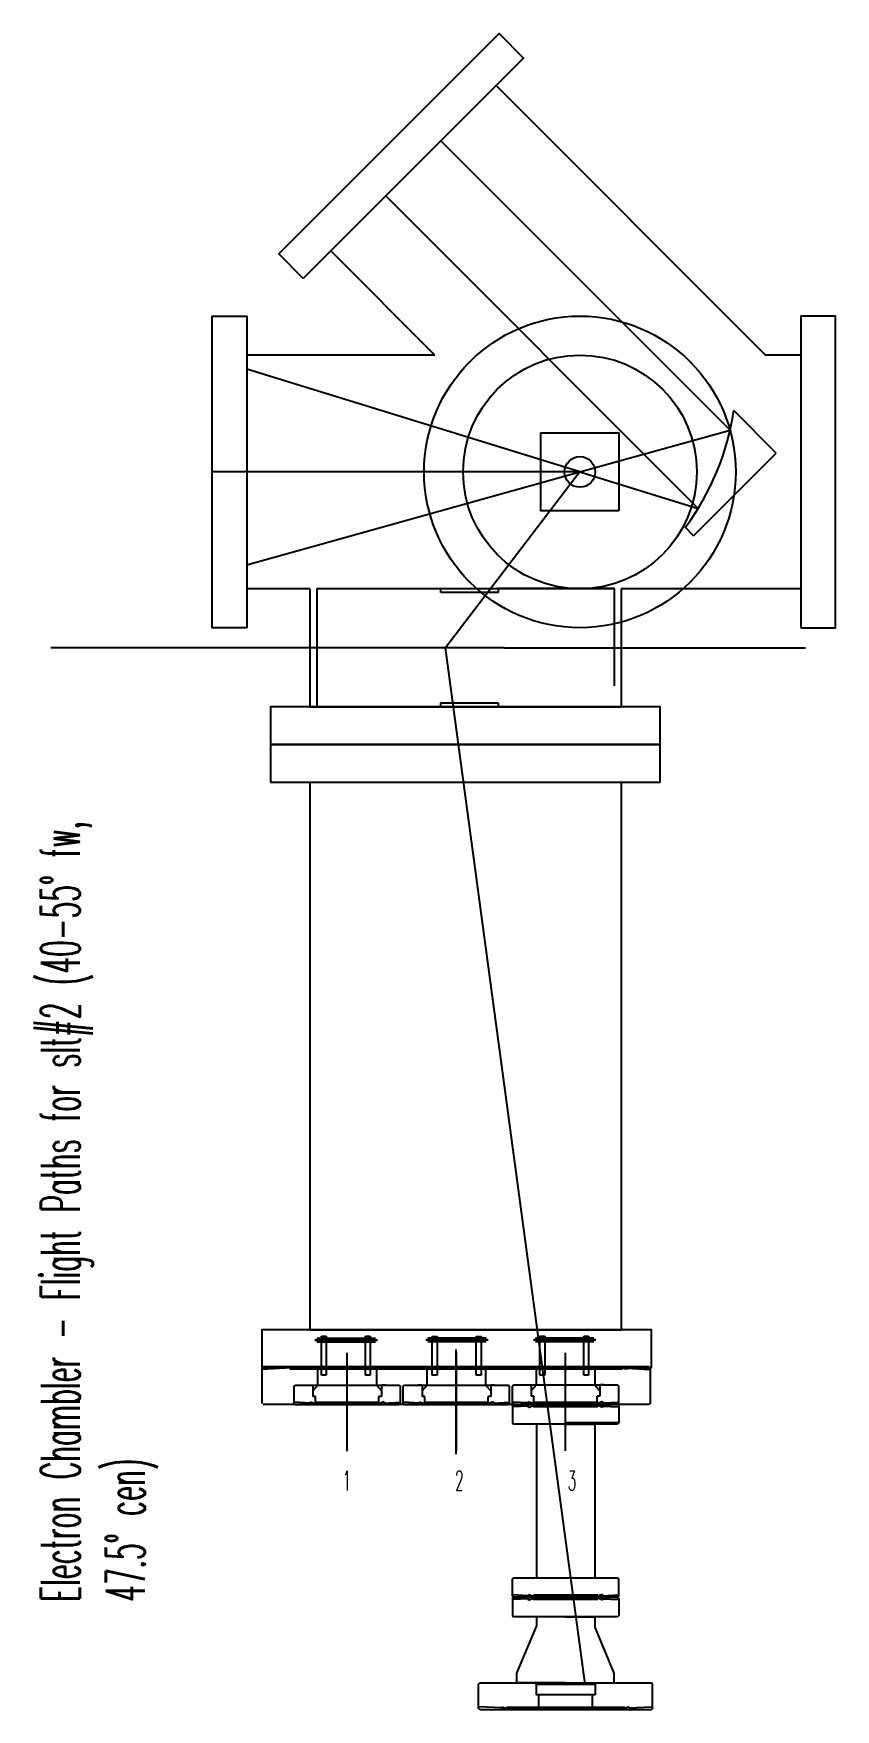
# Model space of a CAD drawing. Extents: x -68 to 52, y -55 to 1.
# Drawn here: x -68.04 to -47.45, y -54.77 to -11.75 of the extents above; entities outside this region: 27.
import ezdxf

# ---------------------------------------------------------------- set-up
doc = ezdxf.new("R2010")
doc.units = 0
doc.header["$LTSCALE"] = 0.1
doc.header["$MEASUREMENT"] = 0
for name, pattern in [('DASHED', [0.75, 0.5, -0.25]), ('DOT', [0.25, 0, -0.25]), ('DOT2', [0.125, 0, -0.125])]:
    doc.linetypes.add(name, pattern=pattern)
doc.layers.get('0').update_dxf_attribs({"linetype": 'CONTINUOUS'})
doc.layers.add('3INCH', color=92, linetype='CONTINUOUS')
doc.layers.add('JUNK', color=150, linetype='CONTINUOUS')
doc.styles.get("Standard").update_dxf_attribs({"font": 'txt.shx', "width": 0.5, "height": 0.5})

# ---------------------------------------------------------------- blocks, each defined once
blk = doc.blocks.new('0001')
at = {"color": 7, "linetype": 'Continuous'}
for p, q in [((29.169, 16.877), (29.199, 16.907)), ((29.169, 16.007), (29.169, 16.877)), ((29.199, 16.907), (39.109, 16.907)), ((39.139, 16.007), (39.139, 16.877)), ((29.779, 15.975), (29.169, 16.007)), ((29.169, 15.967), (29.169, 16.007)), ((29.199, 15.937), (29.169, 15.967)), ((29.199, 15.937), (39.109, 15.937)), ((29.779, 16.001), (29.884, 15.963)), ((29.779, 16.001), (29.779, 15.975)), ((29.779, 15.975), (29.779, 15.937)), ((38.424, 15.987), (29.884, 15.987)), ((29.884, 15.987), (29.884, 15.963)), ((38.424, 15.963), (29.884, 15.963)), ((38.529, 15.975), (39.139, 16.007)), ((39.139, 15.967), (39.109, 15.937)), ((39.139, 15.967), (39.139, 16.007))]:
    blk.add_line(p, q, dxfattribs=at)
blk = doc.blocks.new('A$C5B9C110C')
at = {"color": 7, "linetype": 'Continuous'}
for p, q in [((0, 2.7), (0, 0.03)), ((0.03, 2.73), (0.06, 2.73)), ((0.038, 2.316), (0.06, 2.73)), ((0.06, 2.73), (0.47, 2.73)), ((0.47, 2.73), (0.5, 2.7)), ((0.5, 2.7), (0.5, 0.03)), ((0.038, 2.315), (0, 2.315)), ((0.072, 2.316), (0.026, 2.19)), ((0.026, 0.54), (0.026, 2.19)), ((0.05, 2.19), (0.026, 2.19)), ((0.072, 2.316), (0.038, 2.316)), ((0.05, 0.54), (0.05, 2.19)), ((0.05, 2.177), (0.209, 2.177)), ((0.05, 0.54), (0.026, 0.54)), ((0.072, 0.414), (0.026, 0.54)), ((0.05, 0.552), (0.209, 0.552)), ((0.47, 0.485), (0.209, 0.485)), ((0.038, 0.415), (0, 0.415)), ((0.03, 0), (0.06, 0)), ((0.072, 0.414), (0.038, 0.414)), ((0.038, 0.414), (0.06, 0)), ((0.47, 0), (0.5, 0.03)), ((0.06, 0), (0.47, 0))]:
    blk.add_line(p, q, dxfattribs=at)
at = {"color": 2, "linetype": 'Continuous'}
for p, q in [((0.06, 2.727), (0.063, 2.73)), ((0.032, 0.525), (0.047, 0.54)), ((0.05, 0.543), (0.059, 0.552))]:
    blk.add_line(p, q, dxfattribs=at)
at = {"color": 0}
for p, q in [((0.5, 2.245), (0.209, 2.245)), ((0.209, 2.177), (0.209, 2.245)), ((0.209, 0.485), (0.209, 0.552)), ((0.5, 0.485), (0.209, 0.485))]:
    blk.add_line(p, q, dxfattribs=at)
at = {"color": 7, "linetype": 'Continuous'}
for points in [[(0, 2.7), (0.01, 2.71), (0.02, 2.72), (0.03, 2.73)], [(0.03, 0), (0.02, 0.01), (0.01, 0.02), (0, 0.03)]]:
    blk.add_spline(points, degree=3, dxfattribs=at)
blk = doc.blocks.new('002')
at = {"color": 0}
blk.add_line((10.795, 7.264), (10.795, 4.745), dxfattribs=at)
at = {"color": 0, "rotation": 270}
blk.add_blockref('A$C5B9C110C', (9.43, 6.071), dxfattribs=at)
blk = doc.blocks.new('275')
at = {"color": 0, "linetype": 'DOT'}
blk.add_line((18.38, 6.235), (18.48, 6.235), dxfattribs=at)
at = {"color": 0}
for p, q in [((18.48, 6.235), (18.48, 6.385)), ((18.61, 6.235), (18.48, 6.385)), ((18.61, 5.767), (18.61, 6.235)), ((20.11, 6.235), (20.24, 6.385)), ((20.11, 6.235), (20.11, 5.767))]:
    blk.add_line(p, q, dxfattribs=at)
blk.add_blockref('002', (8.565, 0.664), dxfattribs=at)
blk = doc.blocks.new('rod')
at = {"color": 0, "linetype": 'ByBlock'}
for p, q in [((15.52, 5.476), (15.644, 5.476)), ((15.52, 4.476), (15.52, 5.476)), ((15.644, 5.476), (15.644, 4.476)), ((15.644, 4.476), (15.52, 4.476))]:
    blk.add_line(p, q, dxfattribs=at)
blk = doc.blocks.new('Grid')
at = {"color": 0, "linetype": 'ByBlock', "lineweight": 53}
for p, q in [((21.53, 5.11), (23.03, 5.11)), ((21.53, 5.06), (21.53, 5.11)), ((23.03, 5.06), (21.53, 5.06)), ((23.03, 5.11), (23.03, 5.06))]:
    blk.add_line(p, q, dxfattribs=at)
at = {"color": 0, "linetype": 'ByBlock'}
for name, p in [('275', (2.895, 0.004)), ('rod', (6.144, 0.509)), ('rod', (7.271, 0.509))]:
    blk.add_blockref(name, p, dxfattribs=at)
blk = doc.blocks.new('01')
at = {"color": 0, "linetype": 'ByBlock'}
for p, q in [((-34.268, -17.596), (-34.268, -20.282)), ((-35.152, -19.368), (-35.252, -19.368)), ((-33.392, -19.368), (-33.292, -19.368)), ((-33.292, -19.368), (-33.392, -19.368))]:
    blk.add_line(p, q, dxfattribs=at)
at = {"color": 0, "linetype": 'DASHED'}
blk.add_line((-35.152, -19.368), (-35.252, -19.368), dxfattribs=at)
blk.add_line((-35.152, -19.368), (-35.252, -19.368), dxfattribs=at)
at = {"color": 0, "linetype": 'DOT'}
for p, q in [((-35.152, -19.368), (-35.252, -19.368)), ((-33.392, -19.368), (-33.292, -19.368))]:
    blk.add_line(p, q, dxfattribs=at)
at = {"color": 0}
blk.add_line((-33.392, -19.368), (-33.292, -19.368), dxfattribs=at)
at = {"color": 0, "linetype": 'ByBlock', "lineweight": 53}
for p, q in [((-35.034, -20.499), (-33.534, -20.499)), ((-35.034, -20.549), (-35.034, -20.499)), ((-33.534, -20.549), (-35.034, -20.549)), ((-33.534, -20.499), (-33.534, -20.549))]:
    blk.add_line(p, q, dxfattribs=at)
at = {"color": 0, "linetype": 'DOT', "flags": 128}
blk.add_lwpolyline([(-35.252, -19.368), (-35.152, -19.368)], dxfattribs=at)
for p in [(-59.328, -25.609), (-53.722, -25.605)]:
    blk.add_blockref('Grid', p)
at = {"color": 0, "linetype": 'ByBlock'}
for name, p in [('275', (-53.632, -25.602)), ('rod', (-50.423, -25.093)), ('rod', (-49.296, -25.093))]:
    blk.add_blockref(name, p, dxfattribs=at)
at = {"color": 5}
blk.add_blockref('0001', (-68.417, -35.771), dxfattribs=at)
blk = doc.blocks.new('01A')
at = {"color": 7, "linetype": 'Continuous'}
for p, q in [((41.249, 34.878), (41.279, 34.878)), ((41.258, 34.464), (41.279, 34.878)), ((41.279, 34.878), (41.689, 34.878)), ((41.689, 34.878), (41.719, 34.848)), ((45.694, 34.878), (45.664, 34.848)), ((46.104, 34.878), (45.694, 34.878)), ((46.134, 34.878), (46.104, 34.878)), ((46.126, 34.464), (46.104, 34.878)), ((41.219, 34.848), (41.219, 32.178)), ((41.257, 34.463), (41.219, 34.463)), ((41.291, 34.464), (41.245, 34.338)), ((41.291, 34.464), (41.258, 34.464)), ((41.719, 34.848), (41.719, 32.178)), ((45.664, 32.178), (45.664, 34.848)), ((46.092, 34.464), (46.126, 34.464)), ((46.092, 34.464), (46.138, 34.338)), ((46.126, 34.463), (46.164, 34.463)), ((46.164, 32.178), (46.164, 34.848)), ((41.245, 32.688), (41.245, 34.338)), ((41.269, 34.338), (41.245, 34.338)), ((41.269, 32.688), (41.269, 34.338)), ((46.114, 34.338), (46.138, 34.338)), ((46.114, 34.338), (46.114, 32.688)), ((46.138, 34.338), (46.138, 32.688)), ((41.257, 32.562), (41.219, 32.562)), ((41.269, 32.688), (41.245, 32.688)), ((41.291, 32.562), (41.245, 32.688)), ((41.291, 32.562), (41.258, 32.562)), ((41.258, 32.562), (41.279, 32.148)), ((46.092, 32.562), (46.138, 32.688)), ((46.092, 32.562), (46.126, 32.562)), ((46.126, 32.562), (46.104, 32.148)), ((46.114, 32.688), (46.138, 32.688)), ((46.126, 32.562), (46.164, 32.562)), ((41.249, 32.148), (41.279, 32.148)), ((41.279, 32.148), (41.689, 32.148)), ((41.689, 32.148), (41.719, 32.178)), ((45.694, 32.148), (45.664, 32.178)), ((46.104, 32.148), (45.694, 32.148)), ((46.134, 32.148), (46.104, 32.148))]:
    blk.add_line(p, q, dxfattribs=at)
at = {"color": 2, "linetype": 'Continuous'}
for p, q in [((41.279, 34.875), (41.282, 34.878)), ((46.132, 34.353), (46.117, 34.338)), ((41.251, 32.673), (41.266, 32.688)), ((46.104, 32.151), (46.101, 32.148))]:
    blk.add_line(p, q, dxfattribs=at)
for p, q in [((41.689, 34.878), (41.689, 33.513)), ((41.719, 33.513), (41.719, 34.263)), ((41.719, 34.263), (45.664, 34.263)), ((41.719, 33.513), (41.719, 32.763)), ((41.719, 32.763), (45.664, 32.763))]:
    blk.add_line(p, q)
at = {"color": 7, "linetype": 'Continuous'}
for points in [[(41.219, 34.848), (41.229, 34.858), (41.239, 34.868), (41.249, 34.878)], [(46.134, 34.878), (46.144, 34.868), (46.154, 34.858), (46.164, 34.848)], [(41.249, 32.148), (41.239, 32.158), (41.229, 32.168), (41.219, 32.178)], [(46.164, 32.178), (46.154, 32.168), (46.144, 32.158), (46.134, 32.148)]]:
    blk.add_spline(points, degree=3, dxfattribs=at)
blk = doc.blocks.new('4.5')
at = {"color": 7, "linetype": 'Continuous'}
for p, q in [((51.359, 36.078), (51.359, 31.668)), ((51.389, 36.108), (51.429, 36.108)), ((51.397, 35.498), (51.429, 36.108)), ((51.429, 36.108), (52.009, 36.108)), ((52.009, 36.108), (52.039, 36.078)), ((52.039, 36.078), (52.039, 31.668)), ((51.397, 35.498), (51.359, 35.498)), ((51.423, 35.498), (51.385, 35.393)), ((51.385, 32.353), (51.385, 35.393)), ((51.409, 35.393), (51.385, 35.393)), ((51.423, 35.498), (51.397, 35.498)), ((51.409, 32.353), (51.409, 35.393)), ((51.409, 34.56), (51.734, 34.56)), ((51.734, 33.118), (51.734, 34.628)), ((52.009, 34.628), (51.734, 34.628)), ((52.039, 34.658), (52.009, 34.628)), ((52.009, 34.628), (52.009, 33.118)), ((51.409, 33.185), (51.734, 33.185)), ((52.009, 33.118), (51.734, 33.118)), ((52.039, 33.088), (52.009, 33.118)), ((51.409, 32.353), (51.385, 32.353)), ((51.423, 32.248), (51.385, 32.353)), ((51.397, 32.248), (51.359, 32.248)), ((51.423, 32.248), (51.397, 32.248)), ((51.397, 32.248), (51.429, 31.638)), ((51.389, 31.638), (51.429, 31.638)), ((51.429, 31.638), (52.009, 31.638)), ((52.009, 31.638), (52.039, 31.668))]:
    blk.add_line(p, q, dxfattribs=at)
at = {"color": 2, "linetype": 'Continuous'}
blk.add_line((51.398, 32.23), (51.416, 32.248), dxfattribs=at)
at = {"color": 7, "linetype": 'Continuous'}
for points in [[(51.359, 36.078), (51.369, 36.088), (51.379, 36.098), (51.389, 36.108)], [(51.389, 31.638), (51.379, 31.648), (51.369, 31.658), (51.359, 31.668)]]:
    blk.add_spline(points, degree=3, dxfattribs=at)
blk = doc.blocks.new('reducer')
at = {"color": 7, "linetype": 'Continuous'}
for p, q in [((49.174, 35.013), (49.174, 32.343)), ((49.204, 35.043), (49.233, 35.043)), ((49.212, 34.629), (49.233, 35.043)), ((49.233, 35.043), (49.644, 35.043)), ((49.644, 35.043), (49.674, 35.013)), ((49.674, 35.013), (49.674, 32.343)), ((49.212, 34.629), (49.174, 34.629)), ((49.246, 34.629), (49.2, 34.503)), ((49.2, 32.853), (49.2, 34.503)), ((49.224, 34.503), (49.2, 34.503)), ((49.246, 34.629), (49.212, 34.629)), ((49.224, 32.853), (49.224, 34.503)), ((49.212, 32.728), (49.174, 32.728)), ((49.224, 32.853), (49.2, 32.853)), ((49.246, 32.727), (49.2, 32.853)), ((49.246, 32.727), (49.212, 32.727)), ((49.212, 32.727), (49.233, 32.313)), ((49.204, 32.313), (49.233, 32.313)), ((49.233, 32.313), (49.644, 32.313)), ((49.644, 32.313), (49.674, 32.343))]:
    blk.add_line(p, q, dxfattribs=at)
at = {"color": 2, "linetype": 'Continuous'}
for p, q in [((49.233, 35.04), (49.237, 35.043)), ((49.205, 32.838), (49.221, 32.853))]:
    blk.add_line(p, q, dxfattribs=at)
for p, q in [((51.123, 34.928), (49.924, 34.428)), ((51.373, 34.928), (51.123, 34.928)), ((51.373, 33.678), (51.373, 34.928)), ((49.674, 33.678), (49.674, 34.428)), ((49.674, 34.428), (49.924, 34.428)), ((49.674, 33.678), (49.674, 32.928)), ((51.373, 33.678), (51.373, 32.428)), ((49.674, 32.928), (49.924, 32.928)), ((51.123, 32.428), (49.924, 32.928)), ((51.373, 32.428), (51.123, 32.428))]:
    blk.add_line(p, q)
at = {"color": 7, "linetype": 'Continuous'}
for points in [[(49.174, 35.013), (49.184, 35.023), (49.194, 35.033), (49.204, 35.043)], [(49.204, 32.313), (49.194, 32.323), (49.184, 32.333), (49.174, 32.343)]]:
    blk.add_spline(points, degree=3, dxfattribs=at)
at = {"rotation": 180}
blk.add_blockref('4.5', (103.412, 67.551), dxfattribs=at)
blk = doc.blocks.new('SCN')
for name, p in [('reducer', (-2.863, -6.05)), ('01A', (0.145, -5.885))]:
    blk.add_blockref(name, p)

msp = doc.modelspace()

# ---------------------------------------------------------------- linework, layer by layer
at = {"color": 1}
for p, q in [((-57.583, -14.505), (-58.998, -15.92)), ((-57.583, -14.505), (-58.998, -15.92)), ((-50.156, -21.932), (-57.583, -14.505)), ((-50.977, -23.943), (-58.998, -15.92)), ((-62.562, -20.367), (-62.562, -25.387)), ((-54.012, -23.006), (-62.562, -20.367)), ((-54.012, -23.006), (-50.156, -21.932)), ((-62.562, -25.387), (-54.012, -23.006)), ((-54.012, -23.006), (-50.977, -23.943)), ((-57.582, -26.1), (-57.582, -26)), ((-57.582, -26), (-56.108, -26)), ((-57.582, -26), (-56.875, -26)), ((-53.128, -26), (-56.108, -26)), ((-56.108, -26), (-56.108, -26.1))]:
    msp.add_line(p, q, dxfattribs=at)
for p, q in [((-48.972, -22.52), (-50.061, -21.431)), ((-51.094, -24.642), (-48.972, -22.52)), ((-54.012, -23.006), (-63.452, -23.006)), ((-58.012, -23.006), (-58.012, -23.006)), ((-51.094, -24.642), (-51.306, -24.429)), ((-60.763, -26), (-60.763, -28.5)), ((-60.763, -26), (-53.128, -26)), ((-56.108, -26.1), (-57.582, -26.1)), ((-53.128, -28.5), (-53.128, -26)), ((-55.945, -27.521), (-67.596, -27.521)), ((-55.945, -27.521), (-48.225, -27.521)), ((-60.763, -28.5), (-60.763, -29.036)), ((-60.945, -29.036), (-56.945, -29.036)), ((-60.763, -29.036), (-52.952, -29.036)), ((-57.582, -29.036), (-57.582, -28.936)), ((-57.582, -28.936), (-56.108, -28.936)), ((-57.582, -29.036), (-56.108, -29.036)), ((-56.108, -28.936), (-56.108, -29.036)), ((34.508, -49.031), (34.508, -49.031))]:
    msp.add_line(p, q)
at = {"color": 5}
for p, q in [((-54.012, -23.006), (-57.465, -27.521)), ((-57.582, -26), (-56.875, -26)), ((-53.878, -54.125), (-57.465, -27.521)), ((-53.595, -54.095), (-53.878, -54.125))]:
    msp.add_line(p, q, dxfattribs=at)
at = {"color": 3}
msp.add_line((-53.128, -28.5), (-53.128, -26), dxfattribs=at)
at = {"color": 0}
for p, q in [((-60.945, -30.973), (-60.945, -45.036)), ((-52.952, -30.973), (-52.952, -45.036)), ((-52.952, -45.036), (-60.945, -45.036))]:
    msp.add_line(p, q, dxfattribs=at)
msp.add_lwpolyline([(-53.012, -24.006), (-55.012, -24.006), (-55.012, -22.006), (-53.012, -22.006)], close=True)
for radius in [4, 3, 0.394]:
    msp.add_circle((-54.012, -23.006), radius)
msp.add_arc((-56.707, -20.43), 6.72, 323.4809, 351.433, dxfattribs=at)
at = {"layer": '3INCH', "color": 0}
for p, q in [((-56.166, -13.088), (-49.248, -20.006)), ((-57.733, -20.006), (-60.409, -17.331)), ((-57.733, -20.006), (-62.555, -20.006)), ((-48.342, -20.006), (-49.248, -20.006)), ((-60.945, -26.006), (-62.562, -26.006)), ((-60.945, -26.006), (-60.945, -29.036)), ((-52.952, -26.006), (-52.952, -29.036)), ((-48.342, -26.006), (-52.952, -26.006))]:
    msp.add_line(p, q, dxfattribs=at)
for points in [[(-61.116, -18.038), (-61.745, -17.408), (-56.088, -11.751), (-55.459, -12.381)], [(-62.562, -27.006), (-63.452, -27.006), (-63.452, -19.006), (-62.562, -19.006)], [(-48.342, -27.006), (-47.452, -27.006), (-47.452, -19.006), (-48.342, -19.006)], [(-61.952, -30.006), (-51.952, -30.006), (-51.952, -29.036), (-61.952, -29.036)], [(-61.955, -30.973), (-51.955, -30.973), (-51.955, -30.003), (-61.955, -30.003)], [(-62.177, -45.997), (-52.177, -45.997), (-52.177, -45.027), (-62.177, -45.027)]]:
    msp.add_lwpolyline(points, close=True, dxfattribs=at)

# ---------------------------------------------------------------- block references
at = {"color": 0, "rotation": 180}
msp.add_blockref('01', (-91.454, -65.813), dxfattribs=at)
at = {"rotation": 269.9999999999862}
msp.add_blockref('SCN', (-82.008, -5.584), dxfattribs=at)

# ---------------------------------------------------------------- texts
at = {"char_height": 0.18}
for insert, attachment_point in [((14.901, 0.999), 6), ((28.253, -2.078), 4), ((28.489, -2.282), 4), ((28.551, -2.356), 4), ((28.631, -2.504), 4), ((28.637, -2.487), 4), ((17.199, -4.47), 6), ((25.603, -6.443), 4), ((24.287, -6.563), 6), ((25.697, -6.763), 4), ((22.949, -7.213), 6), ((25.525, -7.076), 4), ((25.805, -8.358), 4), ((26.234, -9.218), 4), ((25.985, -9.75), 4), ((25.985, -10.4), 4), ((26.341, -12.451), 4), ((26.195, -12.544), 4), ((26.341, -13.101), 4), ((20.063, -13.925), 4)]:
    msp.add_mtext('\\A1;', dxfattribs=dict(at, insert=insert, attachment_point=attachment_point))
at = {"linetype": 'DOT2', "char_height": 0.18}
for insert, attachment_point in [((15.802, 0.86), 6), ((51.817, -4.099), 4), ((17.483, -5.845), 6), ((30.839, -11.473), 4), ((49.08, -12.691), 6), ((31.325, -16.797), 4)]:
    msp.add_mtext('\\A1;', dxfattribs=dict(at, insert=insert, attachment_point=attachment_point))
at = {"color": 6, "insert": (-61.439, -48.65), "char_height": 0.5, "width": 8.46939, "attachment_point": 1}
msp.add_mtext('{\\C1;      1^I^I 2^I     3}', dxfattribs=at)
at = {"layer": 'JUNK', "color": 5, "linetype": 'ByBlock', "insert": (-67.848, -52.011), "char_height": 1, "width": 21.77447, "attachment_point": 1, "rotation": 90}
msp.add_mtext('Electron Chambler - Flight Paths for slt#2 (40-55%%D fw, 47.5%%D cen) ', dxfattribs=at)

doc.saveas('drawing.dxf')
